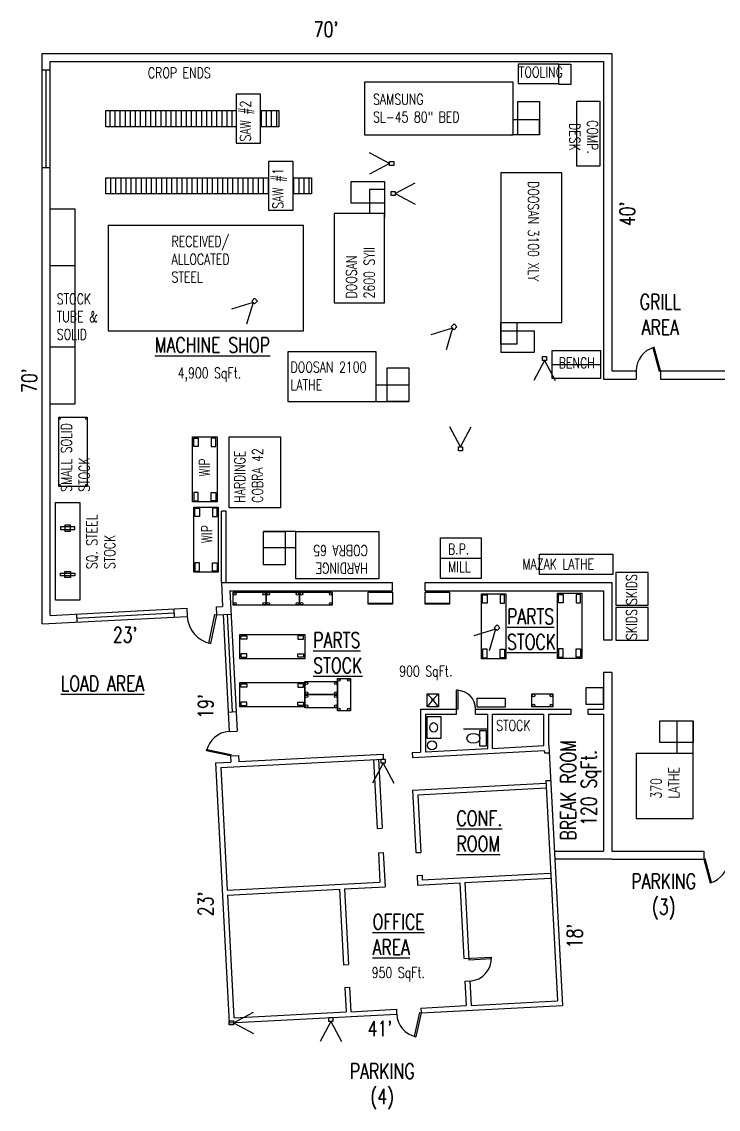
# Model space of a CAD drawing. Extents: x -138 to 2656, y -180 to 1424.
# Drawn here: x -138 to 889, y -180 to 1424 of the extents above; entities that cross this region are included whole.
import ezdxf

# ---------------------------------------------------------------- set-up
doc = ezdxf.new("R2010")
doc.units = 0
doc.header["$LTSCALE"] = 0.5
doc.header["$MEASUREMENT"] = 0
doc.linetypes.add('HIDDEN2', pattern=[0.1875, 0.125, -0.0625])
for name, color, linetype in [('DIMS', 6, 'CONTINUOUS'), ('MACHINE', 100, 'CONTINUOUS'), ('OBJECT', 5, 'CONTINUOUS')]:
    doc.layers.add(name, color=color, linetype=linetype)
doc.styles.get("Standard").update_dxf_attribs({"font": 'romans.shx', "width": 0.75})
pattern_1 = [(90, (-118.899, 463.4855), (-7.5, 3e-15), [])]

msp = doc.modelspace()

# ---------------------------------------------------------------- hatches: boundary and pattern name
at = {"layer": 'MACHINE'}
h = msp.add_hatch(dxfattribs=at)
h.set_pattern_fill('ANSI31', color=256, scale=60, angle=45, style=0)
h.paths.add_polyline_path([(178.2, 1293.2), (-13.8, 1293.2), (-13.8, 1269.2), (178.2, 1269.2)])
h = msp.add_hatch(dxfattribs=at)
h.set_pattern_fill('ANSI31', color=256, scale=60, angle=405, style=0)
h.set_pattern_definition([(90, (-166.899, 562.535), (-7.5, 3e-15), [])])
h.paths.add_polyline_path([(241.5, 1269.2), (241.5, 1293.2), (214.2, 1293.2), (214.2, 1269.2)])
h = msp.add_hatch(dxfattribs=at)
h.set_pattern_fill('ANSI31', color=256, scale=60, angle=45, style=0)
h.set_pattern_definition(pattern_1)
h.paths.add_polyline_path([(-13.8, 1194.1), (-13.8, 1170.1), (226.2, 1170.1), (226.2, 1194.1)])
h = msp.add_hatch(dxfattribs=at)
h.set_pattern_fill('ANSI31', color=256, scale=60, angle=45, style=0)
h.set_pattern_definition(pattern_1)
h.paths.add_polyline_path([(289.5, 1170.1), (289.5, 1194.1), (262.2, 1194.1), (262.2, 1170.1)])

# ---------------------------------------------------------------- linework, layer by layer
for p, q in [((367.8, 1335.2), (367.8, 1257.2)), ((586.8, 1335.2), (367.8, 1335.2)), ((586.8, 1257.2), (586.8, 1335.2)), ((178.2, 1317.2), (178.2, 1245.2)), ((214.2, 1317.2), (178.2, 1317.2)), ((214.2, 1245.2), (214.2, 1317.2)), ((593.5, 1306.4), (625.5, 1306.4)), ((593.5, 1257.2), (593.5, 1306.4)), ((625.5, 1306.4), (625.5, 1257.2)), ((-13.8, 1293.2), (178.2, 1293.2)), ((-13.8, 1269.2), (-13.8, 1293.2)), ((178.2, 1293.2), (178.2, 1269.2)), ((214.2, 1293.2), (241.5, 1293.2)), ((241.5, 1293.2), (241.5, 1269.2)), ((178.2, 1269.2), (-13.8, 1269.2)), ((241.5, 1269.2), (214.2, 1269.2)), ((625.5, 1279.2), (586.8, 1279.2)), ((625.5, 1257.2), (625.5, 1279.2)), ((367.8, 1257.2), (586.8, 1257.2)), ((625.5, 1257.2), (584.5, 1257.2)), ((625.5, 1257.2), (593.5, 1257.2)), ((178.2, 1245.2), (214.2, 1245.2)), ((226.2, 1218.1), (226.2, 1146.1)), ((262.2, 1218.1), (226.2, 1218.1)), ((262.2, 1146.1), (262.2, 1218.1)), ((-13.8, 1194.1), (226.2, 1194.1)), ((-13.8, 1170.1), (-13.8, 1194.1)), ((226.2, 1194.1), (226.2, 1170.1)), ((262.2, 1194.1), (289.5, 1194.1)), ((289.5, 1194.1), (289.5, 1170.1)), ((347.8, 1156.5), (347.8, 1188.5)), ((347.8, 1188.5), (397, 1188.5)), ((397, 1188.5), (397, 1156.5)), ((568.5, 1201.4), (568.5, 980.4)), ((658.5, 1201.4), (568.5, 1201.4)), ((658.5, 980.4), (658.5, 1201.4)), ((375, 1176.5), (375, 1141.5)), ((397, 1176.5), (375, 1176.5)), ((397, 1176.5), (397, 1144.5)), ((397, 1176.5), (397, 1135.5)), ((226.2, 1170.1), (-13.8, 1170.1)), ((289.5, 1170.1), (262.2, 1170.1)), ((397, 1156.5), (347.8, 1156.5)), ((226.2, 1146.1), (262.2, 1146.1)), ((397, 1141.5), (323, 1141.5)), ((323, 1141.5), (323, 1009.5)), ((397, 1009.5), (397, 1141.5)), ((323, 1009.5), (397, 1009.5)), ((568.5, 996.4), (568.5, 948.4)), ((568.5, 980.4), (658.5, 980.4)), ((568.5, 948.4), (568.5, 980.4)), ((592.5, 948.4), (592.5, 980.4)), ((568.5, 968.4), (617.7, 968.4)), ((568.5, 968.4), (568.5, 936.4)), ((617.7, 968.4), (617.7, 936.4)), ((592.5, 948.4), (568.5, 948.4)), ((385, 937.5), (254.7, 937.5)), ((254.7, 937.5), (254.7, 864.2)), ((385, 864.2), (385, 937.5)), ((617.7, 936.4), (568.5, 936.4)), ((401, 913.5), (433, 913.5)), ((401, 864.2), (401, 913.5)), ((433, 913.5), (433, 864.2)), ((433, 888.2), (385, 888.2)), ((254.7, 864.2), (385, 864.2)), ((385, 864.2), (433, 864.2)), ((433, 864.2), (401, 864.2)), ((218.5, 672.6), (250.5, 672.6)), ((266.5, 672.6), (218.5, 672.6)), ((218.5, 623.4), (218.5, 672.6)), ((250.5, 672.6), (250.5, 623.4)), ((266.5, 602.6), (266.5, 672.6)), ((266.5, 672.6), (388.5, 672.6)), ((388.5, 672.6), (388.5, 602.6)), ((479.6, 663), (539.6, 663)), ((479.6, 603), (479.6, 663)), ((539.6, 663), (539.6, 603)), ((218.5, 648.6), (266.5, 648.6)), ((479.6, 633), (539.6, 633)), ((625.7, 608.9), (625.7, 638.9)), ((625.7, 638.9), (733.7, 638.9)), ((733.7, 638.9), (733.7, 608.9)), ((250.5, 623.4), (218.5, 623.4)), ((388.5, 602.6), (266.5, 602.6)), ((539.6, 603), (479.6, 603)), ((733.7, 608.9), (625.7, 608.9)), ((803, 393.2), (852.2, 393.2)), ((803, 361.2), (803, 393.2)), ((828.2, 393.2), (828.2, 345.2)), ((852.2, 345.2), (852.2, 393.2)), ((852.2, 393.2), (852.2, 361.2)), ((852.2, 361.2), (803, 361.2)), ((852.2, 345.2), (768.2, 345.2)), ((768.2, 345.2), (768.2, 249.2)), ((852.2, 249.2), (852.2, 345.2)), ((768.2, 249.2), (852.2, 249.2))]:
    msp.add_line(p, q, dxfattribs=at)
msp.add_lwpolyline([(243.8, 707.2), (168.1, 707.2), (168.1, 811.9), (243.8, 811.9)], close=True, dxfattribs=at)
at = {"layer": 'OBJECT'}
for p, q in [((-107.8, 536), (-107.8, 1377.2)), ((-107.8, 1377.2), (732.2, 1377.2)), ((-95.8, 1365.2), (720.2, 1365.2)), ((-95.8, 548.6), (-95.8, 1365.2)), ((-47.8, 1365.2), (240.2, 1365.2)), ((720.2, 1365.2), (720.2, 897.2)), ((732.2, 1377.2), (732.2, 909.2)), ((-107.8, 1353.2), (-95.8, 1353.2)), ((-101.8, 1209.2), (-101.8, 1353.2)), ((654, 1361.5), (594, 1361.5)), ((594, 1360.8), (594, 1332.8)), ((654, 1331.5), (654, 1361.5)), ((654, 1361.5), (672, 1361.5)), ((654, 1332.8), (654, 1360.8)), ((672, 1361.5), (672, 1331.5)), ((594, 1332.8), (654, 1332.8)), ((672, 1331.5), (654, 1331.5)), ((680.8, 1210.9), (680.8, 1306.9)), ((680.8, 1306.9), (714.8, 1306.9)), ((714.8, 1306.9), (714.8, 1210.9)), ((404.7, 1214.9), (375.2, 1230.6)), ((-107.8, 1209.2), (-95.8, 1209.2)), ((404.7, 1214.9), (375.2, 1199.3)), ((714.8, 1210.9), (680.8, 1210.9)), ((412.9, 1170.6), (442.5, 1186.3)), ((412.9, 1170.6), (442.5, 1154.9)), ((-95.8, 1148.3), (-59.8, 1148.3)), ((-59.8, 1148.3), (-59.8, 860.3)), ((-59.8, 1064.3), (-95.8, 1064.3)), ((203.4, 1010), (171.5, 1000.2)), ((203.4, 1010), (193.6, 978)), ((497.6, 972.1), (465.6, 962.3)), ((497.6, 972.1), (487.8, 940.1)), ((-59.8, 944.3), (-95.8, 944.3)), ((644.1, 938.7), (644.1, 898.7)), ((716.1, 938.7), (644.1, 938.7)), ((716.1, 898.7), (716.1, 938.7)), ((793, 943.4), (802.3, 908.7)), ((804.2, 909.2), (794.9, 943.9)), ((632.9, 924.4), (617.2, 894.9)), ((632.9, 924.4), (648.6, 894.9)), ((644.1, 918.7), (716.1, 918.7)), ((644.1, 898.7), (716.1, 898.7)), ((732.2, 909.2), (768.2, 909.2)), ((768.2, 909.2), (768.2, 897.2)), ((802.3, 908.7), (804.2, 909.2)), ((804.2, 909.2), (804.2, 897.2)), ((804.2, 909.2), (1429.4, 909.2)), ((720.2, 897.2), (768.2, 897.2)), ((804.2, 897.2), (1429.4, 897.2)), ((-59.8, 860.3), (-95.8, 860.3)), ((-83.2, 738.8), (-83.2, 840.8)), ((-83.2, 840.8), (-41.2, 840.8)), ((-83.2, 837.8), (-83.2, 840.8)), ((-83.2, 840.8), (-81.2, 840.8)), ((-81.2, 837.8), (-83.2, 837.8)), ((-81.2, 840.8), (-81.2, 837.8)), ((-43.2, 840.8), (-41.2, 840.8)), ((-43.2, 837.8), (-43.2, 840.8)), ((-41.2, 837.8), (-43.2, 837.8)), ((-41.2, 840.8), (-41.2, 738.8)), ((-41.2, 840.8), (-41.2, 837.8)), ((509.2, 797.3), (493.5, 826.8)), ((509.2, 797.3), (524.8, 826.8)), ((114.1, 715.9), (114.1, 811.9)), ((114.1, 811.9), (150.1, 811.9)), ((150.1, 811.9), (150.1, 715.9)), ((-83.2, 741.8), (-81.2, 741.8)), ((-83.2, 738.8), (-83.2, 741.8)), ((-41.2, 738.8), (-83.2, 738.8)), ((-81.2, 738.8), (-83.2, 738.8)), ((-81.2, 741.8), (-81.2, 738.8)), ((-43.2, 741.8), (-41.2, 741.8)), ((-43.2, 738.8), (-43.2, 741.8)), ((-41.2, 738.8), (-43.2, 738.8)), ((-41.2, 741.8), (-41.2, 738.8)), ((-88, 715.2), (-52, 715.2)), ((-88, 571.2), (-88, 715.2)), ((-52, 715.2), (-52, 571.2)), ((150.1, 715.9), (114.1, 715.9)), ((115.7, 612.4), (115.7, 708.4)), ((115.7, 708.4), (151.7, 708.4)), ((151.7, 708.4), (151.7, 612.4)), ((156.5, 597), (156.5, 702.4)), ((163.7, 702.4), (156.5, 702.4)), ((163.7, 597), (163.7, 702.4)), ((151.7, 612.4), (115.7, 612.4)), ((786.1, 611.9), (738.1, 611.9)), ((738.1, 611.9), (738.1, 563.9)), ((786.1, 563.9), (786.1, 611.9)), ((156.5, 597), (409, 597)), ((156.5, 597), (158.4, 561.9)), ((409, 585), (409, 597)), ((457, 585), (457, 597)), ((457, 597), (732.2, 597)), ((732.2, 597), (732.2, 512.3)), ((169.2, 585), (180, 378)), ((169.2, 585), (409, 585)), ((174.1, 582.8), (222.1, 582.8)), ((174.1, 563.6), (174.1, 582.8)), ((222.1, 582.8), (222.1, 563.6)), ((223.1, 582.8), (271.1, 582.8)), ((223.1, 563.6), (223.1, 582.8)), ((271.1, 582.8), (271.1, 563.6)), ((272.1, 563.6), (272.1, 582.8)), ((272.1, 582.8), (320.1, 582.8)), ((320.1, 582.8), (320.1, 563.6)), ((373, 565), (373, 583)), ((373, 583), (409, 583)), ((409, 583), (409, 565)), ((457, 585), (720.2, 585)), ((457, 565), (457, 583)), ((457, 583), (493, 583)), ((493, 583), (493, 565)), ((539.9, 484.6), (539.9, 580.6)), ((539.9, 580.6), (575.9, 580.6)), ((575.9, 580.6), (575.9, 484.6)), ((652, 485.2), (652, 581.2)), ((652, 581.2), (688, 581.2)), ((688, 581.2), (688, 485.2)), ((720.2, 585), (720.2, 512.3)), ((-52, 571.2), (-88, 571.2)), ((148.8, 561.4), (158.4, 561.9)), ((148.8, 561.4), (149.4, 549.5)), ((222.1, 563.6), (174.1, 563.6)), ((271.1, 563.6), (223.1, 563.6)), ((320.1, 563.6), (272.1, 563.6)), ((409, 566.2), (373, 566.2)), ((409, 565), (373, 565)), ((391, 565), (391, 566.2)), ((493, 566.2), (457, 566.2)), ((493, 565), (457, 565)), ((475, 565), (475, 566.2)), ((738.1, 563.9), (786.1, 563.9)), ((-107.8, 536), (106.3, 547.2)), ((-95.8, 548.6), (105.6, 559.2)), ((-57.3, 550.6), (-56.7, 538.7)), ((-57, 544.6), (86.8, 552.2)), ((86.5, 558.2), (87.1, 546.2)), ((105.6, 559.2), (106.3, 547.2)), ((138.1, 507.7), (147.1, 550)), ((149.4, 549.5), (140.4, 507.2)), ((147.1, 550), (149.4, 549.5)), ((149.4, 549.5), (171, 550.6)), ((159, 550), (168, 377.4)), ((165, 550.3), (172.5, 406.5)), ((738.1, 560.3), (738.1, 512.3)), ((786.1, 560.3), (738.1, 560.3)), ((786.1, 512.3), (786.1, 560.3)), ((183.6, 520.7), (279.6, 520.7)), ((183.6, 484.7), (183.6, 520.7)), ((279.6, 520.7), (279.6, 484.7)), ((561, 528.3), (529, 518.6)), ((561, 528.3), (551.2, 496.4)), ((140.4, 507.2), (138.1, 507.7)), ((732.2, 512.3), (720.2, 512.3)), ((738.1, 512.3), (786.1, 512.3)), ((279.6, 484.7), (183.6, 484.7)), ((575.9, 484.6), (539.9, 484.6)), ((688, 485.2), (652, 485.2)), ((183.6, 449.8), (279.6, 449.8)), ((183.6, 413.8), (183.6, 449.8)), ((279.6, 451), (327.6, 451)), ((279.6, 431.8), (279.6, 451)), ((279.6, 449.8), (279.6, 413.8)), ((327.6, 407.8), (327.6, 455.8)), ((327.6, 455.8), (346.8, 455.8)), ((327.6, 451), (327.6, 431.8)), ((346.8, 455.8), (346.8, 407.8)), ((732.2, 464.3), (720.2, 464.3)), ((720.2, 464.3), (720.2, 410.3)), ((732.2, 464.3), (732.2, 201.2)), ((468.3, 424.5), (460, 433)), ((468.3, 424.5), (476.6, 433)), ((503.5, 410.3), (503.5, 438.3)), ((505.6, 438.3), (503.5, 438.3)), ((505.6, 410.3), (505.6, 438.3)), ((279.6, 431.8), (327.6, 431.8)), ((279.6, 412.6), (279.6, 431.8)), ((327.6, 431.8), (279.6, 431.8)), ((327.6, 431.8), (327.6, 412.6)), ((468.3, 424.5), (460, 413.6)), ((476.6, 413.6), (468.3, 424.5)), ((614.5, 413.7), (614.5, 432.9)), ((614.5, 432.9), (645.5, 432.9)), ((645.5, 432.9), (645.5, 413.7)), ((166.5, 406.2), (178.5, 406.8)), ((279.6, 413.8), (183.6, 413.8)), ((327.6, 412.6), (279.6, 412.6)), ((346.8, 407.8), (327.6, 407.8)), ((450.4, 410.3), (503.5, 410.3)), ((450.4, 410.3), (450.4, 347)), ((457.6, 403.1), (457.6, 347)), ((457.6, 403.1), (503.5, 403.1)), ((503.5, 403.1), (503.5, 410.3)), ((505.6, 410.3), (503.5, 410.3)), ((531.4, 403.1), (531.4, 410.3)), ((531.4, 410.3), (672.4, 410.3)), ((531.4, 403.1), (549.3, 403.1)), ((549.3, 352.2), (549.3, 403.1)), ((556.5, 352.6), (556.5, 403.1)), ((556.5, 403.1), (632.2, 403.1)), ((645.5, 413.7), (614.5, 413.7)), ((632.2, 356.6), (632.2, 403.1)), ((639.4, 356.9), (639.4, 403.1)), ((639.4, 403.1), (672.4, 403.1)), ((672.4, 403.1), (672.4, 410.3)), ((697.4, 403.1), (697.4, 410.3)), ((697.4, 410.3), (720.2, 410.3)), ((697.4, 403.1), (720.2, 403.1)), ((720.2, 403.1), (720.2, 201.2)), ((168, 377.4), (180, 378)), ((549.3, 381.1), (513.5, 381.1)), ((556.5, 352.6), (632.2, 356.6)), ((639.4, 356.9), (659.5, -26.5)), ((134.7, 348.9), (135.1, 350.9)), ((169.9, 341.4), (134.7, 348.9)), ((135.1, 350.9), (170.3, 343.4)), ((155.7, 324.4), (395.3, 336.9)), ((170.3, 343.4), (169.9, 341.4)), ((169.9, 341.4), (181.9, 342.1)), ((169.9, 341.4), (170.4, 332.4)), ((181.9, 342.1), (182.4, 333)), ((182.4, 333), (394.9, 344.1)), ((394.9, 344.1), (395.3, 336.9)), ((438.1, 346.4), (450.4, 347)), ((438.1, 346.4), (438.5, 339.2)), ((438.5, 339.2), (632.6, 349.4)), ((457.6, 347.4), (549.3, 352.2)), ((632.6, 349.4), (632.8, 345.8)), ((632.8, 345.8), (640, 346.2)), ((148.1, 331.2), (170.4, 332.4)), ((148.1, 331.2), (168.2, -52.3)), ((155.7, 324.4), (165.2, 143.4)), ((395.3, 330.9), (379.6, 301.4)), ((380.9, 336.2), (386.3, 234.3)), ((388.1, 336.6), (393.5, 234.7)), ((395.3, 330.9), (411, 301.4)), ((634.9, 305), (642.1, 305.4)), ((634.9, 305), (652, -19.7)), ((438.6, 291.1), (635.1, 301.4)), ((438.6, 291.1), (443.4, 198.9)), ((446.1, 284.3), (635.5, 294.3)), ((446.1, 284.3), (450.6, 199.2)), ((386.3, 234.3), (393.5, 234.7)), ((388.2, 198.4), (395.3, 198.8)), ((388.2, 198.4), (390.4, 155.2)), ((395.3, 198.8), (398, 148.4)), ((443.4, 198.9), (450.6, 199.2)), ((647.6, 201.2), (720.2, 201.2)), ((732.2, 201.2), (868.1, 201.2)), ((868.1, 201.2), (868.1, 189.2)), ((732.2, 189.2), (648.2, 189.2)), ((732.2, 189.2), (868.1, 189.2)), ((870, 189.7), (868.1, 189.2)), ((868.1, 189.2), (877.4, 154.4)), ((879.3, 154.9), (870, 189.7)), ((445.2, 165.3), (452.4, 165.7)), ((445.2, 165.3), (445.9, 150.9)), ((452.4, 165.7), (452.7, 158.5)), ((452.7, 158.5), (642.1, 168.4)), ((515.4, 154.6), (642.5, 161.2)), ((165.2, 143.4), (390.4, 155.2)), ((165.5, 136.2), (330.9, 144.9)), ((330.9, 144.9), (336.7, 33.5)), ((338.1, 145.3), (398, 148.4)), ((338.1, 145.3), (343.9, 33.8)), ((445.9, 150.9), (508.2, 154.2)), ((508.2, 154.2), (514.1, 42.8)), ((515.4, 154.6), (521.4, 40.7)), ((877.4, 154.4), (879.3, 154.9)), ((165.5, 136.2), (175, -44.7)), ((336.7, 33.5), (343.9, 33.8)), ((514.1, 42.8), (554.8, 44.9)), ((521.4, 40.7), (554.9, 42.5)), ((338.5, -0.1), (345.7, 0.3)), ((345.7, 0.3), (347.6, -35.7)), ((515.8, 9.2), (523, 9.6)), ((515.8, 9.2), (517.7, -26.8)), ((523, 9.6), (524.9, -26.4)), ((338.5, -0.1), (340.4, -36)), ((450.6, -30.3), (517.7, -26.8)), ((450.6, -30.3), (451, -37.5)), ((451, -37.5), (659.5, -26.5)), ((524.9, -26.4), (652, -19.7)), ((168.2, -52.3), (415, -39.3)), ((174.2, -52.3), (203.7, -36.6)), ((175, -44.7), (340.4, -36)), ((347.6, -35.7), (414.7, -32.2)), ((347.9, -42.9), (415, -39.3)), ((414.7, -32.2), (415, -39.3)), ((441.5, -72.3), (449, -37)), ((451, -37.5), (443.5, -72.7)), ((449, -37), (451, -37.5)), ((451, -37.5), (518.1, -33.9)), ((174.2, -52.3), (203.7, -68)), ((318, -50.4), (302.3, -79.9)), ((318, -50.4), (333.7, -79.9)), ((443.5, -72.7), (441.5, -72.3))]:
    msp.add_line(p, q, dxfattribs=at)
at = {"layer": 'OBJECT', "linetype": 'HIDDEN2', "ltscale": 15}
for p, q in [((-10.4, 1124.3), (277.6, 1124.3)), ((-10.4, 1124.3), (-10.4, 968.3)), ((277.6, 968.3), (277.6, 1124.3)), ((-10.4, 968.3), (277.6, 968.3))]:
    msp.add_line(p, q, dxfattribs=at)
at = {"layer": 'OBJECT'}
for points in [[(404.7, 1211.9), (404.7, 1217.9), (410.7, 1217.9), (410.7, 1211.9)], [(412.9, 1173.6), (412.9, 1167.6), (406.9, 1167.6), (406.9, 1173.6)], [(205.5, 1007.9), (201.3, 1012.1), (205.5, 1016.4), (209.8, 1012.1)], [(499.7, 970), (495.5, 974.2), (499.7, 978.5), (504, 974.2)], [(635.9, 924.4), (629.9, 924.4), (629.9, 930.4), (635.9, 930.4)], [(115.7, 810.2), (122.5, 810.2), (122.5, 797.8), (115.7, 797.8)], [(148.4, 810.2), (141.6, 810.2), (141.6, 797.8), (148.4, 797.8)], [(506.2, 797.3), (512.2, 797.3), (512.2, 791.3), (506.2, 791.3)], [(115.7, 717.6), (122.5, 717.6), (122.5, 730), (115.7, 730)], [(148.4, 717.6), (141.6, 717.6), (141.6, 730), (148.4, 730)], [(117.4, 706.7), (124.2, 706.7), (124.2, 694.3), (117.4, 694.3)], [(150.1, 706.7), (143.3, 706.7), (143.3, 694.3), (150.1, 694.3)], [(-80.5, 675.5), (-59.6, 675.5), (-59.6, 679.2), (-80.5, 679.2)], [(-74.1, 672.9), (-66, 672.9), (-66, 681.8), (-74.1, 681.8)], [(117.4, 614), (124.2, 614), (124.2, 626.4), (117.4, 626.4)], [(150.1, 614), (143.3, 614), (143.3, 626.4), (150.1, 626.4)], [(-80.5, 610.9), (-59.6, 610.9), (-59.6, 607.1), (-80.5, 607.1)], [(-74.1, 613.5), (-66, 613.5), (-66, 604.5), (-74.1, 604.5)], [(541.6, 578.9), (548.4, 578.9), (548.4, 566.5), (541.6, 566.5)], [(574.3, 578.9), (567.5, 578.9), (567.5, 566.5), (574.3, 566.5)], [(653.6, 579.6), (660.4, 579.6), (660.4, 567.2), (653.6, 567.2)], [(686.3, 579.6), (679.5, 579.6), (679.5, 567.2), (686.3, 567.2)], [(563.1, 526.2), (558.9, 530.5), (563.1, 534.7), (567.3, 530.5)], [(185.4, 518.5), (194, 518.5), (194, 513.6), (185.4, 513.6)], [(277.7, 518.5), (269.1, 518.5), (269.1, 513.6), (277.7, 513.6)], [(541.6, 486.3), (548.4, 486.3), (548.4, 498.7), (541.6, 498.7)], [(574.3, 486.3), (567.5, 486.3), (567.5, 498.7), (574.3, 498.7)], [(653.6, 486.9), (660.4, 486.9), (660.4, 499.3), (653.6, 499.3)], [(686.3, 486.9), (679.5, 486.9), (679.5, 499.3), (686.3, 499.3)], [(185.4, 486.9), (194, 486.9), (194, 491.8), (185.4, 491.8)], [(277.7, 486.9), (269.1, 486.9), (269.1, 491.8), (277.7, 491.8)], [(185.4, 447.6), (194, 447.6), (194, 442.7), (185.4, 442.7)], [(277.7, 447.6), (269.1, 447.6), (269.1, 442.7), (277.7, 442.7)], [(460, 433), (476.6, 433), (476.6, 413.6), (460, 413.6)], [(694.5, 442.4), (719.4, 442.4), (719.4, 417.5), (694.5, 417.5)], [(185.4, 416), (194, 416), (194, 420.9), (185.4, 420.9)], [(277.7, 416), (269.1, 416), (269.1, 420.9), (277.7, 420.9)], [(533.8, 426.4), (575.2, 426.4), (575.2, 413.2), (533.8, 413.2)], [(460.1, 399.4), (480.2, 399.4), (480.2, 367.2), (460.1, 367.2)], [(537.8, 378.7), (546.9, 378.7), (546.9, 356), (537.8, 356)], [(398.3, 330.9), (392.3, 330.9), (392.3, 336.9), (398.3, 336.9)], [(321, -50.4), (315, -50.4), (315, -44.4), (321, -44.4)], [(174.2, -49.3), (174.2, -55.3), (168.2, -55.3), (168.2, -49.3)]]:
    msp.add_lwpolyline(points, close=True, dxfattribs=at)
for centre, radius in [((176.6, 580.5), 1.88), ((219.7, 580.5), 1.88), ((225.6, 580.5), 1.88), ((268.7, 580.5), 1.88), ((274.6, 580.5), 1.88), ((317.7, 580.5), 1.88), ((176.6, 565.9), 1.88), ((219.7, 565.9), 1.88), ((225.6, 565.9), 1.88), ((268.7, 565.9), 1.88), ((274.6, 565.9), 1.88), ((317.7, 565.9), 1.88), ((282, 448.6), 1.88), ((325.2, 448.6), 1.88), ((329.9, 453.4), 1.88), ((344.5, 453.4), 1.88), ((282, 434.1), 1.88), ((325.2, 434.1), 1.88), ((282, 429.4), 1.88), ((325.2, 429.4), 1.88), ((468.3, 424.5), 1.23), ((616.9, 430.6), 1.88), ((616.9, 416.1), 1.88), ((643.1, 430.6), 1.88), ((643.1, 416.1), 1.88), ((282, 414.9), 1.88), ((325.2, 414.9), 1.88), ((329.9, 410.2), 1.88), ((344.5, 410.2), 1.88), ((467.1, 357), 6.65)]:
    msp.add_circle(centre, radius, dxfattribs=at)
for centre, radius, start, end in [((804.2, 909.2), 36, 105, 180), ((149.4, 549.5), 43.2, 183, 258), ((503.5, 410.3), 27.9, 0, 90), ((169.9, 341.4), 36, 93, 168), ((868.1, 189.2), 36, 285, 0), ((521.3, 43.1), 33.6, 273, 3), ((451, -37.5), 36, 183, 258)]:
    msp.add_arc(centre, radius, start, end, dxfattribs=at)
for centre, major_axis, ratio in [((469.5, 383.5), (0, -7), 0.81957), ((528.2, 367.4), (9.62, 0), 0.748752)]:
    msp.add_ellipse(centre, major_axis=major_axis, ratio=ratio, dxfattribs=at)

# ---------------------------------------------------------------- texts
at = {"layer": 'DIMS'}
for s, insert, char_height, width, attachment_point in [("70'", (292.9, 1424.1), 22.5, 267.47, 1), ('CROP ENDS', (94.5, 1356.6), 15.75, 187.25, 2), ('TOOLING', (595.3, 1357.6), 15.75, 187.229, 1), ('RECEIVED/\\PALLOCATED \\PSTEEL', (83, 1108), 15.75, 187.25, 1), ('STOCK\\PTUBE &\\PSOLID ', (-86.2, 1023.3), 15.75, 187.25, 1), ('GRILL\\PAREA', (804, 1022.2), 22.5, 267.47, 2), ('BENCH', (654, 928.9), 15.75, 187.229, 1), ('4,900 SqFt.', (92.1, 914), 15.75, 187.229, 1), ('{\\LPARTS\\PSTOCK}', (577.8, 558.3), 22.5, 267.47, 1), ("23'", (-3.4, 531.2), 22.5, 267.47, 1), ('{\\LPARTS\\PSTOCK}', (292.1, 523.5), 22.5, 267.47, 1), ('900 SqFt.', (418.8, 474.3), 15.75, 187.229, 1), ('{\\LLOAD AREA}', (-80.1, 459.3), 22.5, 267.47, 1), ('STOCK', (561.8, 394.2), 15.75, 187.25, 1), ('{\\LCONF.\\PROOM}', (503.3, 260.7), 22.5, 267.47, 1), ('PARKING\\P(3) ', (808.9, 167.8), 22.5, 267.47, 2), ('{\\LOFFICE \\PAREA}', (379.6, 108.1), 22.5, 267.47, 1), ('950 SqFt.', (378.3, 29.9), 15.75, 187.229, 1), ("41'", (372.3, -49.5), 22.5, 267.47, 1), ('PARKING\\P(4) ', (393.8, -112.1), 22.5, 267.47, 2)]:
    msp.add_mtext(s, dxfattribs=dict(at, insert=insert, char_height=char_height, width=width, attachment_point=attachment_point))
for s, insert, char_height, width, attachment_point, rotation in [('COMP.\\PDESK', (711.8, 1254.2), 15.75, 187.25, 2, 270), ("40'", (744, 1122.7), 22.5, 267.47, 1, 90), ("70'", (-137.9, 876.7), 22.5, 267.47, 1, 90), ('SMALL SOLID\\PSTOCK', (-79.9, 730.9), 15.75, 187.25, 1, 90), ('WIP', (123.6, 753.4), 15.75, 187.25, 1, 90), ('SQ. STEEL\\PSTOCK', (-42.2, 616.9), 15.75, 187.229, 1, 90), ('WIP', (127.1, 655), 15.75, 187.25, 1, 90), ('SKIDS', (753.6, 563.9), 15.75, 187.229, 1, 90), ('SKIDS', (753.6, 512.3), 15.75, 187.229, 1, 90), ("19'", (122.1, 396.3), 22.5, 267.47, 1, 90), ('BREAK ROOM', (656.8, 216.6), 22.5, 267.47, 1, 90), ('120 SqFt.', (687.1, 238.2), 22.5, 267.47, 1, 90), ("23'", (122.1, 105.1), 22.5, 267.47, 1, 90), ("18'", (666.4, 57.8), 22.5, 267.47, 1, 90)]:
    msp.add_mtext(s, dxfattribs=dict(at, insert=insert, char_height=char_height, width=width, attachment_point=attachment_point, rotation=rotation))
at = {"layer": 'DIMS', "insert": (143.4, 958.6), "char_height": 22.5, "attachment_point": 2}
msp.add_mtext('{\\LMACHINE SHOP}', dxfattribs=at)
at = {"layer": 'MACHINE', "char_height": 15.75, "width": 187.25, "attachment_point": 1}
for s, insert in [('SAMSUNG\\PSL-45 80" BED', (380.2, 1317.7)), ('DOOSAN 2100\\PLATHE', (258.6, 922.6)), ('B.P.\\PMILL', (490.8, 654.3)), ('MAZAK LATHE', (600.3, 632.1))]:
    msp.add_mtext(s, dxfattribs=dict(at, insert=insert))
at = {"layer": 'MACHINE', "char_height": 15.75, "attachment_point": 1}
for s, insert, width, rotation in [('SAW #2', (184.1, 1247.5), 187.25, 90), ('SAW #1', (232, 1148.2), 187.25, 90), ('DOOSAN 3100 XLY', (624.5, 1189), 187.25, 270), ('DOOSAN\\P2600 SYII', (340.5, 1016), 187.25, 90), ('HARDINGE\\PCOBRA 42', (175.7, 714.6), 187.25, 90), ('HARDINGE\\PCOBRA 65', (372.5, 610.2), 187.25, 180), ('370\\PLATHE', (789.8, 278.5), 187.229, 90)]:
    msp.add_mtext(s, dxfattribs=dict(at, insert=insert, width=width, rotation=rotation))

doc.saveas('drawing.dxf')
